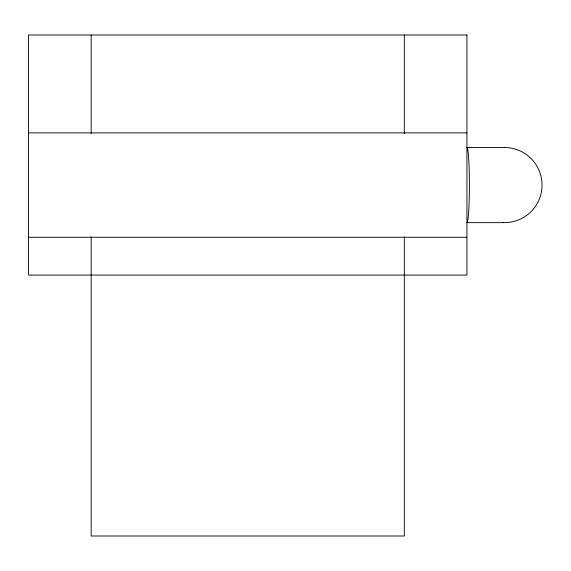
<?xml version="1.0" encoding="UTF-8"?>
<svg xmlns="http://www.w3.org/2000/svg" width="571" height="571" viewBox="0 0 571 571"><rect width="100%" height="100%" fill="white"/><g stroke="black" fill="none" stroke-linecap="round" stroke-linejoin="round"><path stroke-width="0.86" d="M28.55 132.879L466.935 132.879M466.935 147.496L504.386 147.496M503.144 222.647L466.935 222.647A37.536 2.455 -90 0 0 469.391 185.068A37.536 2.455 -90 0 0 466.935 147.532M28.55 237.258L466.935 237.258M404.311 34.995L404.311 133.685M404.311 236.829L404.311 536.005L91.174 536.005L91.174 236.829M91.174 34.995L91.174 133.685M504.514 147.525A37.543 37.529 -90 0 1 542.029 185.953A37.543 37.529 -90 0 1 502.737 222.576M466.935 34.995L28.55 34.995L28.55 275.065L466.935 275.065L466.935 34.995"/></g></svg>
